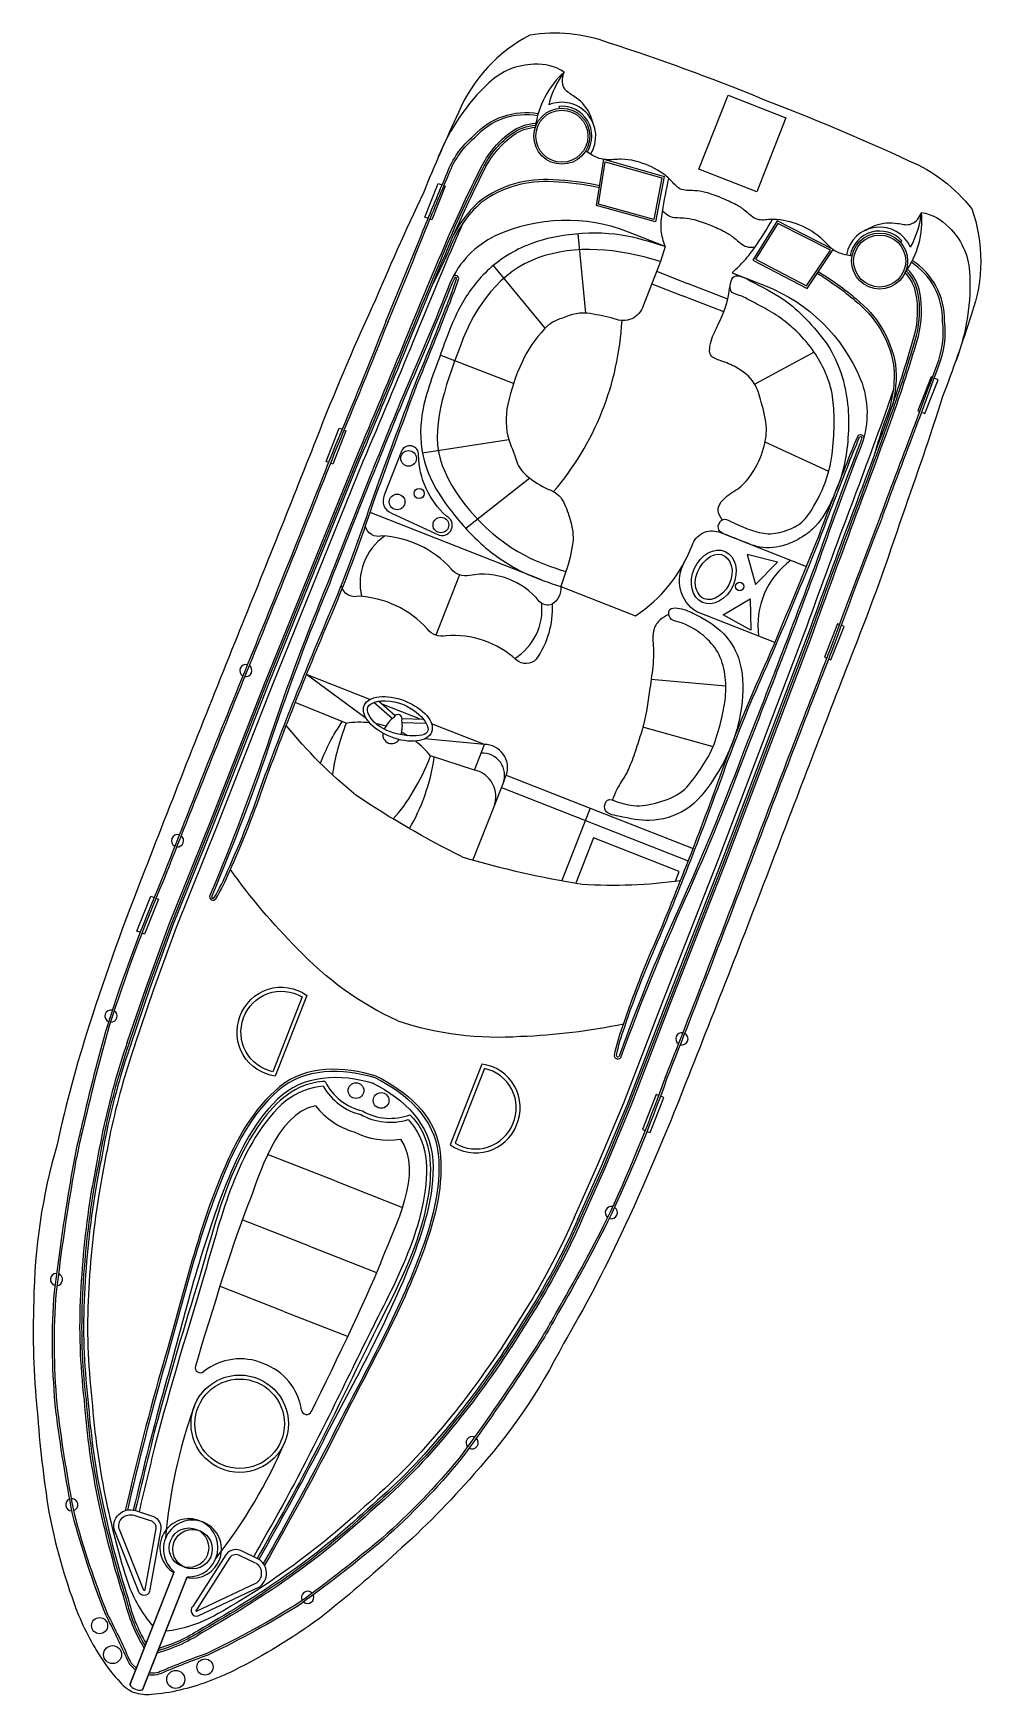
# Model space of a CAD drawing. Header units: metres. Extents: x 355371 to 357333, y 1740928 to 1742543.
# Drawn here: x 355907.44 to 355931.19, y 1741584.94 to 1741626.57 of the extents above; entities that cross this region are included whole.
import ezdxf

# ---------------------------------------------------------------- set-up
doc = ezdxf.new("R2010")
doc.units = ezdxf.units.M

msp = doc.modelspace()

# ---------------------------------------------------------------- linework, layer by layer
at = {"color": 32, "true_color": 0xcd6928}
for p, q in [((355920.629, 1741624.691), (355920.624, 1741624.74)), ((355921.289, 1741619.557), (355921.094, 1741621.546)), ((355929.172, 1741621.336), (355929.208, 1741621.369)), ((355920.268, 1741619.181), (355918.971, 1741620.752)), ((355923.063, 1741620.608), (355923.836, 1741620.304)), ((355922.943, 1741620.296), (355923.714, 1741619.993)), ((355924.747, 1741619.587), (355923.714, 1741619.993)), ((355924.846, 1741619.907), (355923.836, 1741620.304)), ((355919.478, 1741617.796), (355917.639, 1741618.504)), ((355927.011, 1741618.582), (355925.523, 1741617.78)), ((355919.359, 1741616.381), (355917.197, 1741616.048)), ((355927.377, 1741615.592), (355925.78, 1741616.327)), ((355919.884, 1741615.423), (355918.281, 1741614.164)), ((355920.179, 1741612.873), (355915.881, 1741614.561)), ((355918.123, 1741613.002), (355917.529, 1741611.491)), ((355915.878, 1741609.876), (355914.288, 1741610.501)), ((355915.785, 1741609.403), (355914.288, 1741610.501)), ((355924.798, 1741610.208), (355922.927, 1741610.378)), ((355916.446, 1741609.392), (355915.977, 1741609.805)), ((355916.511, 1741609.467), (355916.093, 1741609.835)), ((355917.119, 1741609.389), (355916.181, 1741609.757)), ((355916.677, 1741609.302), (355917.286, 1741609.285)), ((355916.68, 1741609.401), (355917.217, 1741609.386)), ((355918.748, 1741608.749), (355917.423, 1741609.27)), ((355924.479, 1741608.694), (355922.717, 1741609.187)), ((355918.748, 1741608.749), (355917.248, 1741608.889)), ((355918.497, 1741608.108), (355918.748, 1741608.749)), ((355921.398, 1741607.154), (355923.978, 1741606.141)), ((355921.277, 1741606.845), (355923.858, 1741605.832)), ((355915.003, 1741597.811), (355913.314, 1741598.474)), ((355915.003, 1741597.811), (355916.691, 1741597.148)), ((355914.361, 1741596.177), (355912.678, 1741596.838)), ((355914.361, 1741596.177), (355916.045, 1741595.516)), ((355913.72, 1741594.543), (355912.107, 1741595.177)), ((355913.72, 1741594.543), (355915.333, 1741593.91))]:
    msp.add_line(p, q, dxfattribs=at)
for points in [[(355925.659, 1741624.947, 0.01736), (355921.86, 1741626.335, 0.12634), (355919.886, 1741626.524, 0.172899), (355918.097, 1741624.586, 0.013884), (355917.218, 1741622.575, 0.008973), (355915.937, 1741619.715, 0.01509), (355914.537, 1741616.416, -0.002245), (355912.483, 1741611.288, 0.003342), (355910.23, 1741605.584, 0.016984), (355908.844, 1741601.719, 0.024546), (355908.037, 1741598.727, 0.067942), (355907.453, 1741594.795, 0.033948), (355907.539, 1741592.048, 0.022001), (355907.832, 1741589.513, 0.042872), (355908.511, 1741587.101, 0.059514), (355909.174, 1741585.813, 0.046364), (355909.617, 1741585.249, 0.104882), (355909.968, 1741584.989, 0.104882)], [(355920.747, 1741625.6, 0.164393), (355919.994, 1741625.793, 0.188684), (355918.858, 1741625.33, 0.10758), (355917.59, 1741623.471)], [(355925.659, 1741624.947, -0.01736), (355929.388, 1741623.378, -0.12634), (355930.963, 1741622.174, -0.172899), (355930.955, 1741619.536, -0.013884), (355930.231, 1741617.465, -0.008973), (355929.223, 1741614.497, -0.01509), (355928.004, 1741611.127, 0.002245), (355926.02, 1741605.972, -0.003342), (355923.789, 1741600.259, -0.016984), (355922.175, 1741596.484, -0.024546), (355920.731, 1741593.742, -0.067942), (355918.483, 1741590.463, -0.033948), (355916.55, 1741588.509, -0.022001), (355914.611, 1741586.85, -0.042872), (355912.472, 1741585.546, -0.059514), (355911.11, 1741585.053, -0.046364), (355910.402, 1741584.941, -0.104882), (355909.968, 1741584.989, -0.104882)], [(355916.277, 1741619.346, 0.002942), (355917.208, 1741621.619, -0.002013), (355917.811, 1741623.063, -0.130442), (355918.476, 1741623.998, -0.261246), (355920.097, 1741624.557, -0.209197)], [(355909.797, 1741601.279), (355910.266, 1741602.661), (355910.85, 1741604.245), (355911.871, 1741606.797), (355913.251, 1741610.311), (355915.529, 1741615.921, 0.002601), (355916.798, 1741618.955, -0.004411), (355917.874, 1741621.535, -0.013009), (355918.697, 1741623.275, -0.113396), (355919.412, 1741624.097, -0.146005), (355920.039, 1741624.318, -1.595219)], [(355909.844, 1741601.263), (355910.312, 1741602.645), (355910.896, 1741604.227), (355911.917, 1741606.779), (355913.297, 1741610.293), (355915.575, 1741615.902, 0.002601), (355916.843, 1741618.936, -0.004411), (355917.92, 1741621.515, -0.013003), (355918.741, 1741623.253, -0.113337), (355919.441, 1741624.057, -0.144821), (355920.03, 1741624.267, -0.138987)], [(355909.891, 1741601.247), (355910.359, 1741602.628), (355910.942, 1741604.209), (355911.963, 1741606.761), (355913.343, 1741610.274), (355915.62, 1741615.883, 0.002601), (355916.889, 1741618.918, -0.00441), (355917.965, 1741621.496, -0.012997), (355918.785, 1741623.23, -0.113276), (355919.47, 1741624.018, -0.142458), (355920.023, 1741624.217, -0.142458)], [(355916.323, 1741619.327, 0.002941), (355917.254, 1741621.6, -0.002014), (355917.856, 1741623.044, -0.130992), (355918.511, 1741623.962, -0.261832), (355920.088, 1741624.509, -0.261832)], [(355921.632, 1741622.751, 0.043195), (355920.472, 1741622.896, 0.183415), (355918.634, 1741622.366, 0.094511), (355917.972, 1741621.512)], [(355921.624, 1741622.702, 0.043334), (355920.469, 1741622.846, 0.18333), (355918.665, 1741622.327, 0.123985), (355917.883, 1741621.185, -0.015377), (355917.46, 1741620.303)], [(355929.704, 1741622.083, -0.164393), (355930.386, 1741621.712, -0.188684), (355930.904, 1741620.599, -0.10758), (355930.568, 1741618.375)], [(355909.984, 1741601.216), (355910.452, 1741602.595), (355911.034, 1741604.174), (355912.055, 1741606.724), (355913.435, 1741610.238), (355915.711, 1741615.846, 0.002601), (355916.98, 1741618.88, -0.00441), (355918.056, 1741621.456, -0.002867), (355918.228, 1741621.841, -0.002867)], [(355923.274, 1741621.232), (355922.36, 1741621.591, 0.202722), (355919.02, 1741621.493, 0.178768), (355917.892, 1741620.326, -0.010028), (355916.708, 1741617.49, 0.005356), (355914.816, 1741612.786, 0.016605), (355913.376, 1741608.946, -0.018921), (355911.869, 1741604.967, 0.925873), (355912.013, 1741604.884, 0.041202), (355912.356, 1741605.562, 0.024461), (355913.252, 1741607.831, -0.012888), (355914.996, 1741612.195, 0.019359), (355915.951, 1741614.774, -0.002375), (355917.055, 1741617.759, 0.006386), (355917.811, 1741619.639, 0.013656), (355918.098, 1741620.398, 0.862706), (355917.961, 1741620.47, -0.648089)], [(355923.274, 1741621.232), (355923.158, 1741620.854), (355922.729, 1741619.742, -0.448043), (355922.002, 1741619.418, 0.025561), (355921.4, 1741619.546, 0.15676), (355920.704, 1741619.43, 0.144288), (355920.25, 1741619.162, 0.079427), (355919.691, 1741618.333, 0.054179), (355919.332, 1741617.27, 0.127294), (355919.364, 1741616.363, -0.025195), (355919.573, 1741615.784, 0.112656), (355919.888, 1741615.42, 0.061652), (355920.408, 1741615.118, -0.222278), (355920.756, 1741614.768, -0.049109), (355920.909, 1741614.319, -0.09997), (355920.964, 1741613.814, -0.045992), (355920.788, 1741613.082), (355920.664, 1741612.707)], [(355928.677, 1741614.475, -0.002941), (355929.541, 1741616.775, 0.002014), (355930.083, 1741618.243, 0.130992), (355930.227, 1741619.361, 0.261832), (355929.444, 1741620.835, 0.261832)], [(355928.723, 1741614.458, -0.002942), (355929.588, 1741616.757, 0.002013), (355930.129, 1741618.225, 0.130442), (355930.277, 1741619.363, 0.261246), (355929.47, 1741620.876, 0.209197)], [(355918.003, 1741620.443, 0.016488), (355917.937, 1741620.307, -0.010023), (355916.753, 1741617.471, 0.005356), (355914.861, 1741612.768, 0.016607), (355913.423, 1741608.93, -0.018921), (355911.914, 1741604.948, -0.01143), (355911.913, 1741604.946, 0.913283), (355911.972, 1741604.911, 0.041174), (355912.311, 1741605.581, 0.024478), (355913.205, 1741607.847, -0.012889), (355914.95, 1741612.214, 0.019362), (355915.905, 1741614.791, -0.002377), (355917.009, 1741617.778, 0.006391), (355917.765, 1741619.657, 0.013664), (355918.051, 1741620.414, -0.000701), (355918.051, 1741620.414, 0.819976), (355918.003, 1741620.443, 0.819976)], [(355921.087, 1741596.85), (355921.684, 1741598.181), (355922.332, 1741599.736), (355923.321, 1741602.3), (355924.7, 1741605.814), (355926.848, 1741611.474, -0.002601), (355927.983, 1741614.561, 0.00441), (355928.949, 1741617.182, 0.012997), (355929.529, 1741619.011, 0.113276), (355929.562, 1741620.054, 0.142458), (355929.293, 1741620.577, 0.142458)], [(355921.132, 1741596.83), (355921.729, 1741598.161), (355922.378, 1741599.718), (355923.367, 1741602.282), (355924.747, 1741605.796), (355926.895, 1741611.457, -0.002601), (355928.029, 1741614.543, 0.004411), (355928.996, 1741617.166, 0.013003), (355929.576, 1741618.997, 0.113337), (355929.611, 1741620.064, 0.144821), (355929.321, 1741620.618, 0.138987)], [(355921.177, 1741596.81), (355921.775, 1741598.141), (355922.424, 1741599.699), (355923.413, 1741602.265), (355924.793, 1741605.779), (355926.941, 1741611.44, -0.002601), (355928.076, 1741614.526, 0.004411), (355929.042, 1741617.149, 0.013009), (355929.624, 1741618.984, 0.113396), (355929.659, 1741620.073, 0.146005), (355929.35, 1741620.661, 1.595219)], [(355924.959, 1741620.57), (355925.793, 1741620.242, -0.202722), (355928.175, 1741617.898, -0.178768), (355928.207, 1741616.275, 0.010028), (355927.145, 1741613.391, -0.005356), (355925.331, 1741608.657, -0.016605), (355923.772, 1741604.863, 0.018921), (355922.169, 1741600.922, -0.925873), (355922.007, 1741600.959, -0.041202), (355922.216, 1741601.69, -0.024461), (355923.104, 1741603.962, 0.012888), (355924.796, 1741608.346, -0.019359), (355925.851, 1741610.887, 0.002375), (355927.074, 1741613.825, -0.006386), (355927.799, 1741615.716, -0.013656), (355928.105, 1741616.468, -0.862706), (355928.254, 1741616.428, 0.648089)], [(355927.089, 1741620.557, -0.043334), (355928.034, 1741619.876, -0.18333), (355929.002, 1741618.268, -0.123985), (355928.798, 1741616.899, 0.015377), (355928.507, 1741615.965)], [(355927.116, 1741620.598, -0.043195), (355928.065, 1741619.914, -0.183415), (355929.051, 1741618.274, -0.094511), (355928.955, 1741617.199)], [(355916.277, 1741619.346, -0.006425), (355915, 1741616.217, -0.002217), (355912.95, 1741611.098, 0.003368), (355910.658, 1741605.359, 0.024633), (355909.299, 1741601.711, 0.015037), (355908.661, 1741599.216, 0.025439), (355908.37, 1741597.809, 0.013843), (355907.946, 1741594.85, 0.040266), (355907.999, 1741592.051, 0.016729), (355908.416, 1741589.467, 0.029739), (355909.255, 1741586.933, -0.01525), (355909.799, 1741585.803, 0.132389), (355909.934, 1741585.619, 0.028442), (355910.006, 1741585.561, 0.028442)], [(355916.323, 1741619.327, -0.006424), (355915.046, 1741616.198, -0.002217), (355912.996, 1741611.079, 0.003368), (355910.703, 1741605.34, 0.024633), (355909.346, 1741601.696, 0.015038), (355908.709, 1741599.204, 0.025461), (355908.419, 1741597.801, 0.013839), (355907.995, 1741594.846, 0.040238), (355908.048, 1741592.056, 0.016715), (355908.464, 1741589.478, 0.029693), (355909.3, 1741586.954, -0.015234), (355909.845, 1741585.822, 0.134036), (355909.966, 1741585.656, 0.024879), (355910.025, 1741585.609, 0.024879)], [(355920.997, 1741596.891), (355921.593, 1741598.22), (355922.241, 1741599.773), (355923.228, 1741602.336), (355924.608, 1741605.85), (355926.756, 1741611.508, -0.002601), (355927.891, 1741614.596, 0.00441), (355928.856, 1741617.215, 0.002867), (355928.992, 1741617.615, 0.002867)], [(355928.205, 1741616.436, -0.016488), (355928.16, 1741616.292, 0.010023), (355927.098, 1741613.408, -0.005356), (355925.284, 1741608.675, -0.016607), (355923.727, 1741604.884, 0.018921), (355922.123, 1741600.939, 0.01143), (355922.122, 1741600.937, -0.913283), (355922.056, 1741600.951, -0.041174), (355922.263, 1741601.673, -0.024478), (355923.149, 1741603.942, 0.012889), (355924.843, 1741608.329, -0.019362), (355925.896, 1741610.867, 0.002377), (355927.12, 1741613.807, -0.006391), (355927.845, 1741615.698, -0.013664), (355928.15, 1741616.448, 0.000701), (355928.15, 1741616.448, -0.819976), (355928.205, 1741616.436, -0.819976)], [(355928.723, 1741614.458, 0.006425), (355927.53, 1741611.296, 0.002217), (355925.549, 1741606.15, -0.003368), (355923.323, 1741600.385, -0.024633), (355921.836, 1741596.787, -0.015037), (355920.606, 1741594.525, -0.025439), (355919.862, 1741593.296, -0.013843), (355918.159, 1741590.839, -0.040266), (355916.216, 1741588.824, -0.016729), (355914.151, 1741587.214, -0.029739), (355911.813, 1741585.929, 0.01525), (355910.645, 1741585.471, -0.132389), (355910.42, 1741585.428, -0.028442), (355910.328, 1741585.435, -0.028442)], [(355928.677, 1741614.476, 0.006424), (355927.483, 1741611.313, 0.002217), (355925.503, 1741606.168, -0.003368), (355923.277, 1741600.402, -0.024633), (355921.792, 1741596.809, -0.015038), (355920.563, 1741594.549, -0.025461), (355919.821, 1741593.324, -0.013839), (355918.12, 1741590.87, -0.040238), (355916.183, 1741588.862, -0.016715), (355914.124, 1741587.255, -0.029693), (355911.794, 1741585.974, 0.015234), (355910.624, 1741585.516, -0.134036), (355910.423, 1741585.477, -0.024879), (355910.347, 1741585.482, -0.024879)], [(355920.664, 1741612.707, -0.291269), (355920.435, 1741612.257, -0.299867), (355920.122, 1741612.336, 0.273478), (355918.378, 1741612.986, -0.28657), (355917.914, 1741613.152, 0.198759), (355916.175, 1741613.976, -0.45148), (355915.768, 1741614.23, -1.463971)], [(355920.664, 1741612.707), (355922.531, 1741611.973, 0.158322), (355923.952, 1741613.736, -0.417676), (355924.62, 1741614.075), (355926.821, 1741613.211)], [(355926.026, 1741611.303), (355924.068, 1741612.071, -0.406088), (355923.761, 1741613.317)], [(355920.444, 1741612.262, -0.164009), (355920.047, 1741610.883, -0.407559), (355919.547, 1741610.872, 0.20466), (355917.785, 1741611.475, -0.28657), (355917.32, 1741611.641, 0.198759), (355915.582, 1741612.465, -0.45148), (355915.175, 1741612.719, -1.463971)], [(355918.192, 1741605.933, -0.033687), (355915.528, 1741607.478, -0.051879), (355913.781, 1741609.226, -1.92312)], [(355919.214, 1741607.771), (355919.296, 1741607.98, 0.516839), (355918.748, 1741608.749, 0.282905)], [(355918.466, 1741605.866), (355918.988, 1741607.195, 0.462925), (355918.497, 1741608.108), (355917.399, 1741608.464)], [(355918.988, 1741607.195), (355919.214, 1741607.771, 0.545737), (355918.664, 1741608.534, 0.282905)], [(355918.192, 1741605.933, 0.033687), (355921.196, 1741605.252, 0.051879), (355923.666, 1741605.344, 1.92312)], [(355916.577, 1741601.82, -0.096403), (355914.061, 1741603.632, -0.040538), (355912.381, 1741605.618, -1.92312)], [(355914.298, 1741602.462), (355913.504, 1741600.439, -0.483063), (355912.619, 1741601.929, -0.50024), (355914.298, 1741602.462, -0.418424)], [(355916.577, 1741601.82, 0.096403), (355919.654, 1741601.436, 0.040538), (355922.236, 1741601.748, 1.92312)], [(355909.797, 1741601.279, 0.031596), (355909.187, 1741599.088, 0.004928), (355908.904, 1741597.6, 0.02844), (355908.624, 1741594.977, 0.042875), (355908.714, 1741592.325, 0.035347), (355909.085, 1741589.702, 0.024093), (355909.72, 1741587.324, 0.079837), (355910.22, 1741586.106)], [(355909.844, 1741601.263, 0.031592), (355909.235, 1741599.078, 0.004926), (355908.952, 1741597.591, 0.028436), (355908.674, 1741594.975, 0.042895), (355908.763, 1741592.33, 0.035363), (355909.133, 1741589.712, 0.024111), (355909.767, 1741587.338, 0.077658), (355910.243, 1741586.163, 0.077658)], [(355909.891, 1741601.247, 0.031588), (355909.283, 1741599.068, 0.004924), (355909.001, 1741597.583, 0.028433), (355908.723, 1741594.972, 0.042917), (355908.812, 1741592.334, 0.035379), (355909.181, 1741589.723, 0.02413), (355909.815, 1741587.351, 0.075408), (355910.266, 1741586.222, 0.075408)], [(355909.984, 1741601.214, 0.031581), (355909.38, 1741599.048, 0.00492), (355909.098, 1741597.566, 0.028426), (355908.822, 1741594.967, 0.042959), (355908.911, 1741592.344, 0.035411), (355909.278, 1741589.744, 0.028829), (355909.808, 1741587.752, 0.092336), (355910.435, 1741586.654, 0.080328)], [(355918.684, 1741600.739), (355917.89, 1741598.716, 0.483063), (355919.552, 1741599.207, 0.50024), (355918.684, 1741600.739, 0.418424)], [(355921.177, 1741596.81, -0.031596), (355920.134, 1741594.789, -0.004928), (355919.329, 1741593.506, -0.02844), (355917.749, 1741591.394, -0.042875), (355915.878, 1741589.511, -0.035347), (355913.822, 1741587.842, -0.024093), (355911.738, 1741586.532, -0.079837), (355910.542, 1741585.979)], [(355921.132, 1741596.83, -0.031592), (355920.091, 1741594.814, -0.004926), (355919.287, 1741593.533, -0.028436), (355917.711, 1741591.426, -0.042895), (355915.845, 1741589.548, -0.035363), (355913.793, 1741587.882, -0.024111), (355911.712, 1741586.574, -0.077658), (355910.565, 1741586.037, -0.077658)], [(355921.087, 1741596.85, -0.031588), (355920.049, 1741594.84, -0.004924), (355919.246, 1741593.56, -0.028433), (355917.673, 1741591.457, -0.042917), (355915.813, 1741589.585, -0.035379), (355913.765, 1741587.923, -0.02413), (355911.687, 1741586.616, -0.075408), (355910.588, 1741586.095, -0.075408)], [(355920.996, 1741596.889, -0.031581), (355919.965, 1741594.891, -0.00492), (355919.163, 1741593.614, -0.028426), (355917.597, 1741591.521, -0.042959), (355915.747, 1741589.659, -0.035411), (355913.708, 1741588.004, -0.028829), (355911.965, 1741586.906, -0.092336), (355910.758, 1741586.527, -0.080328)], [(355910, 1741589.551), (355910.379, 1741589.432, -0.382221), (355910.637, 1741589.084), (355910.362, 1741587.572, -0.786544), (355910.098, 1741587.491), (355909.481, 1741589.033, -0.616464), (355910, 1741589.551, -3.844907)], [(355913.048, 1741588.353), (355912.69, 1741588.525, 0.382221), (355912.263, 1741588.445), (355911.437, 1741587.15, 0.786544), (355911.574, 1741586.911), (355913.076, 1741587.621, 0.616464), (355913.048, 1741588.353, 3.844907)]]:
    msp.add_lwpolyline(points, format="xyb", dxfattribs=at)
for points in [[(355926.301, 1741624.453), (355925.571, 1741622.596), (355924.124, 1741623.164), (355924.853, 1741625.022)], [(355923.252, 1741622.984), (355923.034, 1741621.846), (355921.553, 1741622.254), (355921.737, 1741623.413)], [(355923.195, 1741622.949), (355922.996, 1741621.908), (355921.609, 1741622.29), (355921.777, 1741623.35)], [(355926.088, 1741621.87), (355925.473, 1741620.889), (355926.836, 1741620.179), (355927.49, 1741621.154)], [(355926.105, 1741621.806), (355925.543, 1741620.908), (355926.819, 1741620.243), (355927.418, 1741621.135)], [(355925.544, 1741612.757), (355926.09, 1741613.319), (355925.33, 1741613.511)], [(355925.404, 1741612.401), (355925.422, 1741611.617), (355924.734, 1741611.994)]]:
    msp.add_lwpolyline(points, close=True, dxfattribs=at)
for points in [[(355917.337, 1741621.931), (355917.254, 1741621.963), (355917.587, 1741622.81), (355917.688, 1741622.771)], [(355917.734, 1741622.753), (355917.765, 1741622.741), (355917.432, 1741621.893), (355917.383, 1741621.913)], [(355929.974, 1741617.946), (355929.943, 1741617.958), (355929.61, 1741617.111), (355929.659, 1741617.092)], [(355929.705, 1741617.073), (355929.788, 1741617.041), (355930.121, 1741617.888), (355930.02, 1741617.928)], [(355914.84, 1741615.814), (355914.781, 1741615.837), (355915.11, 1741616.675), (355915.181, 1741616.647)], [(355915.227, 1741616.629), (355915.274, 1741616.61), (355914.945, 1741615.773), (355914.886, 1741615.795)], [(355927.644, 1741611.753), (355927.597, 1741611.771), (355927.268, 1741610.933), (355927.326, 1741610.91)], [(355927.372, 1741610.892), (355927.432, 1741610.869), (355927.761, 1741611.707), (355927.69, 1741611.735)], [(355915.282, 1741609.279), (355914.006, 1741609.798)], [(355919.296, 1741607.98), (355921.398, 1741607.154), (355920.685, 1741605.338)], [(355919.174, 1741607.671), (355921.277, 1741606.845)], [(355923.538, 1741605.327), (355923.632, 1741605.566), (355921.485, 1741606.409), (355921.04, 1741605.277)], [(355910.12, 1741604.042), (355910.04, 1741604.073), (355910.384, 1741604.949), (355910.47, 1741604.916)], [(355910.516, 1741604.897), (355910.576, 1741604.874), (355910.232, 1741603.997), (355910.166, 1741604.024)], [(355923.113, 1741599.951), (355923.052, 1741599.974), (355922.708, 1741599.098), (355922.775, 1741599.072)], [(355922.821, 1741599.054), (355922.901, 1741599.022), (355923.245, 1741599.899), (355923.159, 1741599.933)], [(355909.86, 1741585.188), (355910.972, 1741588.02)], [(355910.963, 1741587.998), (355909.86, 1741585.188)], [(355910.182, 1741585.062), (355911.294, 1741587.894)], [(355911.286, 1741587.872), (355910.182, 1741585.062)]]:
    msp.add_lwpolyline(points, dxfattribs=at)
for points in [[(355917.614, 1741613.994, 0.917705), (355917.796, 1741614.472, -0.209704), (355917.098, 1741616, 0.850912), (355916.671, 1741616.097), (355916.237, 1741614.994, 0.435659), (355916.418, 1741614.548)], [(355914.177, 1741602.423), (355913.441, 1741600.55, -0.460147), (355912.712, 1741601.895, -0.47706)], [(355918.747, 1741600.629), (355918.011, 1741598.755, 0.460147), (355919.461, 1741599.245, 0.47706)], [(355909.962, 1741589.433), (355910.349, 1741589.313, -0.383069), (355910.515, 1741589.1), (355910.236, 1741587.572, -0.853636), (355910.208, 1741587.55), (355909.598, 1741589.075, -0.613527)], [(355912.996, 1741588.242), (355912.63, 1741588.417, 0.383069), (355912.364, 1741588.374), (355911.529, 1741587.065, 0.853636), (355911.534, 1741587.029), (355913.019, 1741587.731, 0.613527)]]:
    msp.add_lwpolyline(points, format="xyb", close=True, dxfattribs=at)
for centre, radius in [((355920.688, 1741623.992), 0.702), ((355920.688, 1741623.992), 0.652), ((355928.653, 1741620.864), 0.702), ((355928.653, 1741620.864), 0.652), ((355916.846, 1741615.918), 0.196), ((355916.56, 1741614.828), 0.196), ((355917.113, 1741615.038), 0.127), ((355917.656, 1741614.249), 0.196), ((355925.145, 1741612.708), 0.105), ((355915.529, 1741600.076), 0.197), ((355916.158, 1741599.829), 0.197), ((355912.614, 1741591.727), 1.22), ((355912.614, 1741591.727), 1.22), ((355912.614, 1741591.727), 1.121), ((355912.614, 1741591.727), 1.121), ((355911.342, 1741588.62), 0.496), ((355911.431, 1741588.585), 0.496), ((355909.103, 1741586.668), 0.202), ((355909.428, 1741585.942), 0.225), ((355911.744, 1741585.631), 0.202), ((355911.012, 1741585.32), 0.225)]:
    msp.add_circle(centre, radius, dxfattribs=at)
for centre, radius, start, end in [((355922.268, 1741623.924), 2.264, 132.2284, 172.564), ((355922.559, 1741624.244), 2.264, 143.2018, 166.4343), ((355920.688, 1741623.992), 0.85, 327.8855, 112.7871), ((355920.688, 1741623.992), 0.751, 327.8855, 94.8354), ((355927.449, 1741621.89), 2.264, 324.5553, 4.8909), ((355927.453, 1741622.322), 2.264, 330.685, 353.9176), ((355928.653, 1741620.864), 0.85, 24.3322, 169.2339), ((355928.653, 1741620.864), 0.751, 42.284, 169.2339), ((355915.02, 1741619.756), 7.186, 319.4592, 356.9318), ((355917.075, 1741612.792), 1.444, 125.1841, 193.3316), ((355927.611, 1741611.739), 2.01, 126.0282, 187.9157), ((355918.747, 1741612.135), 1.444, 301.7597, 5.9638), ((355912.767, 1741610.601), 0.153, 74.655, 241.1575), ((355912.767, 1741610.601), 0.153, 259.7817, 56.0308), ((355915.629, 1741607.022), 2.283, 83.9939, 98.7497), ((355915.629, 1741607.022), 2.283, 73.4622, 79.8015), ((355916.959, 1741608.791), 0.799, 126.9643, 154.6044), ((355916.578, 1741609.39), 0.107, 338.5597, 158.5597), ((355915.892, 1741609.21), 0.799, 344.1622, 10.155), ((355916.959, 1741608.791), 0.799, 162.1749, 162.4442), ((355916.422, 1741608.993), 0.223, 169.362, 327.7075), ((355915.892, 1741609.21), 0.799, 334.6751, 334.9444), ((355915.629, 1741607.022), 2.283, 58.5088, 62.7487), ((355915.629, 1741607.022), 2.283, 39.1846, 52.5357), ((355911.056, 1741606.338), 0.153, 73.4304, 243.5296), ((355911.056, 1741606.338), 0.153, 262.1897, 54.7703), ((355909.388, 1741601.944), 0.153, 76.8335, 247.2401), ((355909.388, 1741601.944), 0.153, 265.899, 58.1746), ((355923.697, 1741601.373), 0.153, 82.3491, 234.9296), ((355923.697, 1741601.373), 0.153, 253.5898, 63.6889), ((355915.997, 1741600.914), 1.48, 209.5214, 257.2712), ((355915.997, 1741600.914), 1.381, 206.0641, 257.2712), ((355915.99, 1741600.834), 1.863, 217.6838, 254.2861), ((355916.386, 1741600.761), 1.381, 239.8481, 291.0552), ((355916.386, 1741600.761), 1.48, 239.8481, 287.5979), ((355916.336, 1741600.698), 1.863, 242.8332, 279.4355), ((355921.93, 1741597.019), 0.153, 78.9447, 231.2203), ((355921.93, 1741597.019), 0.153, 249.8792, 60.2858), ((355908.021, 1741595.342), 0.153, 88.8481, 256.9438), ((355908.021, 1741595.342), 0.153, 275.5789, 70.2131), ((355912.628, 1741591.886), 1.468, 66.8193, 128.6204), ((355911.629, 1741593.133), 0.13, 162.8973, 309.3651), ((355912.711, 1741591.853), 1.468, 8.4989, 70.3), ((355923.672, 1741587.774), 12.964, 160.1615, 175.2323), ((355914.292, 1741592.088), 0.13, 187.7543, 334.222), ((355901.82, 1741596.355), 12.964, 321.887, 336.9579), ((355918.439, 1741591.251), 0.153, 66.9062, 221.5405), ((355918.439, 1741591.251), 0.153, 240.1755, 48.2712), ((355908.406, 1741589.697), 0.153, 113.1872, 268.3292), ((355908.406, 1741589.697), 0.153, 286.967, 94.5494), ((355911.342, 1741588.62), 0.728, 266.2261, 238.6757), ((355911.431, 1741588.585), 0.728, 258.4436, 230.8932), ((355914.316, 1741587.376), 0.153, 42.5699, 210.1523), ((355914.316, 1741587.376), 0.153, 228.7901, 23.9321), ((355910.108, 1741585.346), 0.294, 212.467, 284.6523), ((355910.108, 1741585.346), 0.294, 212.467, 284.6523)]:
    msp.add_arc(centre, radius, start, end, dxfattribs=at)
for centre, major_axis, ratio in [((355924.496, 1741612.948), (-0.284, -0.638), 0.758117), ((355916.578, 1741609.39), (-0.845, 0.332), 0.533092)]:
    msp.add_ellipse(centre, major_axis=major_axis, ratio=ratio, dxfattribs=at)
for start_param, end_param in [(4.712389, 5.232342), (0.830012, 1.576846)]:
    msp.add_ellipse((355916.338, 1741608.864), major_axis=(-0.975, -2.482), ratio=0.425319, start_param=start_param, end_param=end_param, dxfattribs=at)
for points in [[(355921.485, 1741624.286), (355921.37, 1741624.582), (355920.999, 1741624.99), (355920.76, 1741625.178), (355920.703, 1741625.413), (355920.747, 1741625.6)], [(355924.679, 1741622.451), (355924.285, 1741622.583), (355924.01, 1741622.626), (355923.647, 1741622.677), (355923.412, 1741622.892), (355922.859, 1741623.255), (355922.177, 1741623.414), (355921.795, 1741623.405), (355921.571, 1741623.456), (355921.283, 1741623.62)], [(355923.274, 1741621.232), (355923.18, 1741621.626), (355923.209, 1741622.096), (355923.368, 1741622.935)], [(355924.679, 1741622.451), (355925.057, 1741622.279), (355925.289, 1741622.124), (355925.59, 1741621.914), (355925.908, 1741621.912), (355926.56, 1741621.802), (355927.168, 1741621.453), (355927.442, 1741621.187), (355927.641, 1741621.072), (355927.964, 1741620.996)], [(355928.268, 1741621.622), (355928.554, 1741621.761), (355929.104, 1741621.807), (355929.406, 1741621.782), (355929.609, 1741621.916), (355929.704, 1741622.083)], [(355924.959, 1741620.57), (355925.216, 1741620.826), (355925.515, 1741621.191), (355925.969, 1741621.913)], [(355923.274, 1741621.232), (355922.181, 1741621.511), (355920.866, 1741621.523), (355919.811, 1741621.257), (355918.762, 1741620.562), (355918.133, 1741619.702), (355917.588, 1741618.362), (355917.167, 1741616.896), (355917.292, 1741615.682), (355917.98, 1741614.518), (355918.776, 1741613.681), (355919.817, 1741613.02), (355920.664, 1741612.707)], [(355924.708, 1741614.382), (355924.606, 1741614.616), (355924.769, 1741614.925), (355925.133, 1741615.183), (355925.453, 1741615.541), (355925.743, 1741616.174), (355925.814, 1741616.671), (355925.686, 1741617.33), (355925.511, 1741617.799), (355925.048, 1741618.202), (355924.67, 1741618.365), (355924.421, 1741618.504), (355924.4, 1741618.733), (355924.562, 1741619.181), (355924.872, 1741620.041), (355925.009, 1741620.478), (355925.494, 1741620.326), (355926.327, 1741619.842), (355926.875, 1741619.337), (355927.401, 1741618.674), (355927.743, 1741617.859), (355927.867, 1741617.081), (355927.852, 1741616.341), (355927.733, 1741615.614), (355927.462, 1741614.89), (355927.049, 1741614.223), (355926.704, 1741613.944), (355926.296, 1741613.754), (355925.648, 1741613.694), (355925.278, 1741613.817), (355924.83, 1741613.993), (355924.61, 1741614.162), (355924.708, 1741614.382), (355924.936, 1741614.332), (355925.417, 1741614.127), (355925.86, 1741614.03), (355926.328, 1741614.116), (355926.699, 1741614.319), (355926.999, 1741614.715), (355927.365, 1741615.547), (355927.492, 1741616.302), (355927.509, 1741617.014), (355927.444, 1741617.621), (355927.306, 1741618.037), (355927.051, 1741618.521), (355926.643, 1741619.027), (355926.285, 1741619.348), (355925.825, 1741619.653), (355925.425, 1741619.865), (355925.136, 1741620.004), (355924.923, 1741620.12), (355924.909, 1741620.27)], [(355922.259, 1741607.259), (355922.075, 1741607.316), (355921.833, 1741607.355), (355921.763, 1741607.139), (355922.111, 1741606.95), (355922.888, 1741606.844), (355923.795, 1741607.123), (355924.492, 1741607.884), (355924.937, 1741608.721), (355925.204, 1741609.823), (355925.112, 1741610.919), (355924.74, 1741611.527), (355923.97, 1741612.041), (355923.584, 1741612.167), (355923.395, 1741612.13), (355923.401, 1741611.919), (355923.593, 1741611.822), (355924.234, 1741611.476), (355924.594, 1741611.06), (355924.774, 1741610.504), (355924.788, 1741609.937), (355924.652, 1741609.242), (355924.439, 1741608.603), (355924.117, 1741608.069), (355923.698, 1741607.573), (355923.118, 1741607.302), (355922.475, 1741607.218), (355922.259, 1741607.259)], [(355923.369, 1741612.007), (355923.154, 1741611.874), (355923, 1741611.649), (355922.984, 1741611.163), (355922.973, 1741610.774), (355922.896, 1741610.158), (355922.731, 1741609.238), (355922.59, 1741608.768), (355922.423, 1741608.287), (355922.249, 1741607.928), (355922.062, 1741607.619), (355921.956, 1741607.359)]]:
    msp.add_spline(points, degree=3, dxfattribs=at)
for points, knots in [([(355924.408, 1741621.762), (355924.278, 1741621.811), (355924.06, 1741621.892), (355923.715, 1741621.951), (355923.402, 1741621.93), (355923.264, 1741622.069), (355923.214, 1741622.124)], [0, 0, 0, 0, 0.00840925, 0.01405459, 0.02148076, 0.02583256, 0.02583256, 0.02583256, 0.02583256]), ([(355924.408, 1741621.762), (355924.537, 1741621.709), (355924.753, 1741621.62), (355925.045, 1741621.429), (355925.261, 1741621.2), (355925.457, 1741621.208), (355925.53, 1741621.214)], [0, 0, 0, 0, 0.00840925, 0.01405459, 0.02148076, 0.02583256, 0.02583256, 0.02583256, 0.02583256]), ([(355923.158, 1741620.854), (355922.077, 1741621.185), (355921.027, 1741621.279), (355919.148, 1741620.602), (355918.527, 1741619.769), (355917.761, 1741617.708), (355917.352, 1741616.633), (355918.031, 1741614.845), (355918.85, 1741613.972), (355920.073, 1741613.321), (355920.415, 1741613.205), (355920.788, 1741613.082)], [0, 0, 0, 0, 0.0684102, 0.0684102, 0.1368204, 0.1368204, 0.2052306, 0.2052306, 0.2736407, 0.2736407, 0.2974604, 0.2974604, 0.2974604, 0.2974604]), ([(355924.252, 1741612.4), (355924.464, 1741612.306), (355924.824, 1741612.529), (355925.028, 1741613.218), (355924.852, 1741613.528), (355924.351, 1741613.516), (355924.037, 1741613.154), (355924.031, 1741612.615), (355924.124, 1741612.457), (355924.252, 1741612.4)], [0, 0, 0, 0, 1.743273, 1.743273, 3.486547, 3.486547, 5.22982, 5.22982, 6.283185, 6.283185, 6.283185, 6.283185]), ([(355915.826, 1741609.686), (355915.788, 1741609.591), (355915.854, 1741609.414), (355916.437, 1741608.94), (355917.182, 1741608.888), (355917.436, 1741609.223), (355917.054, 1741609.679), (355916.166, 1741609.9), (355915.874, 1741609.809), (355915.826, 1741609.686)], [0, 0, 0, 0, 1.031451, 1.031451, 2.992455, 2.992455, 4.95346, 4.95346, 6.283185, 6.283185, 6.283185, 6.283185]), ([(355916.035, 1741600.44), (355915.224, 1741600.683), (355914.285, 1741600.725), (355912.945, 1741599.619), (355912.522, 1741598.823), (355911.529, 1741596.49), (355911.181, 1741594.887), (355910.35, 1741592.054), (355910.046, 1741590.828), (355909.744, 1741589.551)], [0, 0, 0, 0, 0.0462196, 0.0462196, 0.0924392, 0.0924392, 0.1947325, 0.1947325, 0.2709084, 0.2709084, 0.2709084, 0.2709084]), ([(355916.021, 1741600.393), (355915.185, 1741600.643), (355914.234, 1741600.653), (355912.901, 1741599.48), (355912.494, 1741598.655), (355911.527, 1741596.299), (355911.169, 1741594.693), (355910.37, 1741591.927), (355910.084, 1741590.772), (355909.798, 1741589.565)], [0, 0, 0, 0, 0.0480884, 0.0480884, 0.0961768, 0.0961768, 0.1985377, 0.1985377, 0.2704106, 0.2704106, 0.2704106, 0.2704106]), ([(355915.979, 1741600.251), (355915.125, 1741600.506), (355914.204, 1741600.478), (355912.913, 1741599.237), (355912.528, 1741598.379), (355911.586, 1741595.97), (355911.205, 1741594.327), (355910.451, 1741591.641), (355910.195, 1741590.601), (355909.948, 1741589.563)], [0, 0, 0, 0, 0.0508337, 0.0508337, 0.1016674, 0.1016674, 0.2060328, 0.2060328, 0.2709084, 0.2709084, 0.2709084, 0.2709084]), ([(355916.014, 1741600.396), (355916.796, 1741600.01), (355917.5, 1741599.371), (355917.679, 1741597.604), (355917.415, 1741596.722), (355916.522, 1741594.338), (355915.691, 1741592.918), (355914.394, 1741590.347), (355913.817, 1741589.305), (355913.206, 1741588.226)], [0, 0, 0, 0, 0.0480884, 0.0480884, 0.0961768, 0.0961768, 0.1985377, 0.1985377, 0.2704106, 0.2704106, 0.2704106, 0.2704106]), ([(355916.035, 1741600.44), (355916.796, 1741600.066), (355917.512, 1741599.458), (355917.742, 1741597.735), (355917.509, 1741596.864), (355916.65, 1741594.479), (355915.813, 1741593.068), (355914.495, 1741590.426), (355913.883, 1741589.321), (355913.236, 1741588.18)], [0, 0, 0, 0, 0.0462196, 0.0462196, 0.0924392, 0.0924392, 0.1947325, 0.1947325, 0.2709084, 0.2709084, 0.2709084, 0.2709084]), ([(355914.756, 1741600.307), (355914.567, 1741600.294), (355913.782, 1741600.148), (355912.456, 1741598.487), (355911.711, 1741595.651), (355910.709, 1741592.544), (355910.203, 1741590.421), (355909.996, 1741589.552)], [0.0234044, 0.0234044, 0.0234044, 0.0234044, 0.0350942, 0.0739111, 0.138251, 0.2165713, 0.2709084, 0.2709084, 0.2709084, 0.2709084]), ([(355914.709, 1741600.184), (355914.363, 1741600.148), (355914.046, 1741600.043), (355913.194, 1741599.346), (355912.778, 1741598.567), (355912.19, 1741597.131), (355911.997, 1741596.389), (355911.341, 1741594.151), (355910.864, 1741592.653), (355910.348, 1741590.604), (355910.22, 1741590.067), (355910.092, 1741589.529)], [0.0248254, 0.0248254, 0.0248254, 0.0248254, 0.0474598, 0.0474598, 0.0949196, 0.0949196, 0.1423794, 0.1423794, 0.237299, 0.237299, 0.2709084, 0.2709084, 0.2709084, 0.2709084]), ([(355915.948, 1741600.263), (355916.747, 1741599.869), (355917.403, 1741599.222), (355917.505, 1741597.433), (355917.203, 1741596.543), (355916.254, 1741594.137), (355915.415, 1741592.674), (355914.14, 1741590.193), (355913.619, 1741589.256), (355913.095, 1741588.328)], [0, 0, 0, 0, 0.0508337, 0.0508337, 0.1016674, 0.1016674, 0.2060328, 0.2060328, 0.2709084, 0.2709084, 0.2709084, 0.2709084]), ([(355914.516, 1741599.695), (355913.509, 1741599.483), (355913.112, 1741597.938), (355912.518, 1741596.47), (355911.892, 1741594.485), (355911.505, 1741593.168)], [0.0313661, 0.0313661, 0.0313661, 0.0313661, 0.1084744, 0.1084744, 0.1920729, 0.1920729, 0.1920729, 0.1920729]), ([(355916.834, 1741599.35), (355917.062, 1741599.088), (355917.223, 1741598.795), (355917.373, 1741597.705), (355917.148, 1741596.851), (355916.601, 1741595.399), (355916.238, 1741594.724), (355915.196, 1741592.637), (355914.526, 1741591.215), (355913.51, 1741589.363), (355913.238, 1741588.882), (355912.966, 1741588.4)], [0.0248254, 0.0248254, 0.0248254, 0.0248254, 0.0474598, 0.0474598, 0.0949196, 0.0949196, 0.1423794, 0.1423794, 0.237299, 0.237299, 0.2709084, 0.2709084, 0.2709084, 0.2709084]), ([(355916.882, 1741599.472), (355917.012, 1741599.334), (355917.488, 1741598.693), (355917.329, 1741596.573), (355915.945, 1741593.988), (355914.565, 1741591.03), (355913.492, 1741589.13), (355913.052, 1741588.352)], [0.0234044, 0.0234044, 0.0234044, 0.0234044, 0.0350942, 0.0739111, 0.138251, 0.2165713, 0.2709084, 0.2709084, 0.2709084, 0.2709084]), ([(355916.642, 1741598.861), (355917.236, 1741598.02), (355916.475, 1741596.617), (355915.911, 1741595.137), (355915.019, 1741593.257), (355914.407, 1741592.028)], [0.0313661, 0.0313661, 0.0313661, 0.0313661, 0.1084744, 0.1084744, 0.1920729, 0.1920729, 0.1920729, 0.1920729])]:
    msp.add_open_spline(points, degree=3, knots=knots, dxfattribs=at)
for points in [[(355914.637, 1741608.278), (355914.772, 1741608.63), (355914.953, 1741608.987), (355915.192, 1741609.331)], [(355916.87, 1741606.64), (355917.156, 1741607.138), (355917.393, 1741607.743), (355917.491, 1741608.429)]]:
    msp.add_open_spline(points, degree=3, dxfattribs=at)

doc.saveas('drawing.dxf')
